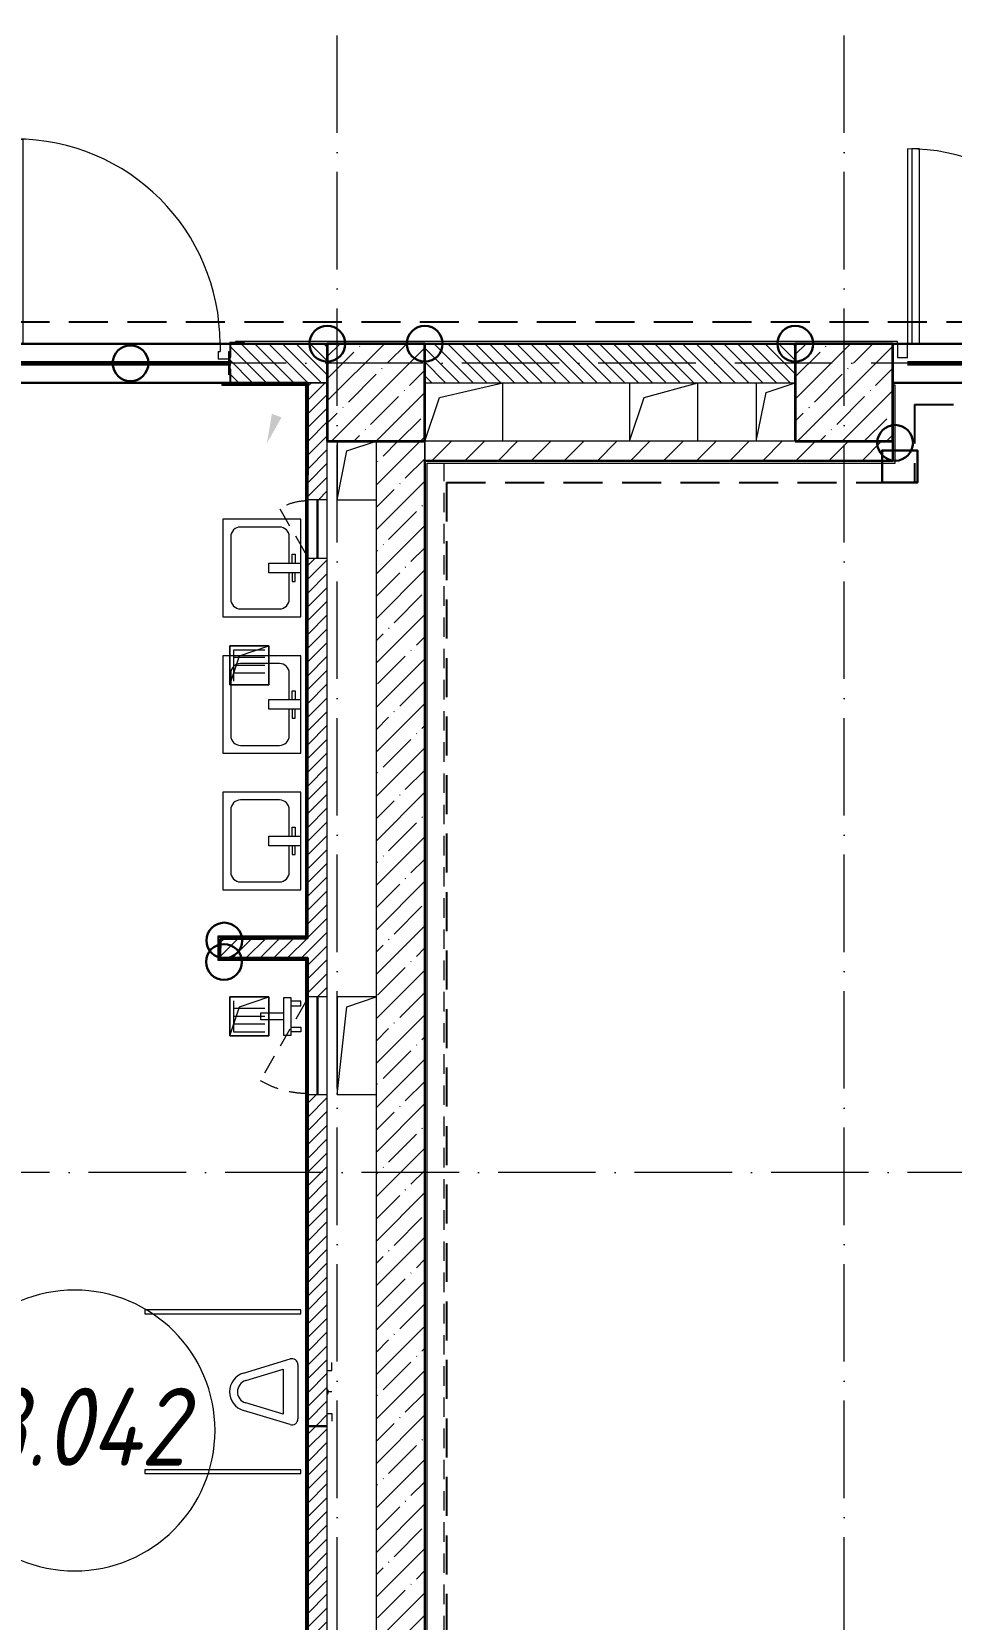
# Model space of a CAD drawing. Header units: millimetres. Extents: x -213536 to 1564669, y -45299 to 942238.
# Drawn here: x 445926 to 450642, y 426594 to 434735 of the extents above; entities that cross this region are included whole.
import ezdxf

# ---------------------------------------------------------------- set-up
doc = ezdxf.new("R2010")
doc.units = ezdxf.units.MM
for name, pattern in [('200_ШТРИХ_ш1п0_6_', [160, 100, -60]), ('50_200_ШТРИХ_1Т_ш5_п1_п1_', [700, 500, -100, 0, -100]), ('Штрих короткий', [300, 150, -150]), ('Штриховая _2 мм - 1 мм_', [300, 200, -100])]:
    doc.linetypes.add(name, pattern=pattern)
for name, color, linetype, lineweight in [('0-1', 7, 'Continuous', 5), ('0-2', 7, 'Continuous', 9), ('2) ПГП 4м', 4, 'Continuous', 30), ('2.2) ПГП двери 2.4 -', 134, 'Continuous', 60), ('3) ЖБ 4м', 3, 'Continuous', 30), ('4) Метл уголки', 6, 'Continuous', 30), ('5) Швы', 2, 'Continuous', 30), ('6) Мини окна 0.4 -', 10, 'Continuous', 30), ('Двери', 7, 'Continuous', 9), ('Каркас_Импост', 7, 'Continuous', 13), ('Линии', 7, 'Continuous', 9), ('Линии-1', 7, '200_ШТРИХ_ш1п0_6_', 9), ('Марки помещений', 7, 'Continuous', 9), ('Несущие колонны', 7, 'Continuous', 9), ('Несущие колонны-1', 7, 'Continuous', 35), ('Обобщенные модели', 7, 'Continuous', 9), ('Общие ребра', 7, 'Continuous', 9), ('Окна', 7, 'Continuous', 9), ('Оси-2', 7, '50_200_ШТРИХ_1Т_ш5_п1_п1_', 9), ('Открывание в плане-2', 7, '200_ШТРИХ_ш1п0_6_', 9), ('Открывание-1', 7, 'Continuous', 9), ('Панель', 7, 'Continuous', 13), ('Перемычка-1', 7, 'Штрих короткий', 9), ('Стены-1', 7, 'Continuous', 13), ('Текстовые примечания', 7, 'Continuous', 9), ('Штриховка разреза-1', 7, 'Continuous', 9), ('Элементы узлов', 7, 'Continuous', 9)]:
    doc.layers.add(name, color=color, linetype=linetype, lineweight=lineweight)
for name, color, linetype, lineweight, true_color in [('Сантехнические приборы-1', 7, 'Continuous', 9, 0xaaaaaa), ('СТ-1_1', 7, 'Штриховая _2 мм - 1 мм_', 90, 0x888888), ('Стены-2', 7, 'Continuous', 9, 0xaaaaaa)]:
    doc.layers.add(name, color=color, linetype=linetype, lineweight=lineweight, true_color=true_color)
doc.layers.get('0-2').off()
doc.styles.add('ISOCPEUR_I_2', font='isocpeui.ttf', dxfattribs={"width": 0.85, "height": 2.3})
pattern_1 = [(135, (0, 0), (-35.35534, -35.35534), [])]
pattern_2 = [(45, (0, 0), (-35.35534, 35.35534), [])]

# ---------------------------------------------------------------- blocks, each defined once
blk = doc.blocks.new('Ось 3 этаж')
at = {"layer": 'Оси-2'}
for p, q in [((447492.1, 423014.8), (447492.1, 477896.8)), ((450092.1, 423014.8), (450092.1, 477896.8)), ((522142.1, 433035.4), (428373.3, 433035.4)), ((535630.4, 428885.4), (428373.3, 428885.4))]:
    blk.add_line(p, q, dxfattribs=at)
blk = doc.blocks.new('BSC_Колонна _Прямоугольная - 500х500-V62-АИ2_03_План отделки стен 3-го этажа _Часть 2_')
at = {"layer": 'Несущие колонны'}
h = blk.add_hatch(dxfattribs=at)
h.set_pattern_fill('FP_70', color=256, style=0, pattern_type=2)
h.set_pattern_definition([(45, (-17000, -7650), (-114.0493, 114.0493), []), (45, (-16885.95, -7650), (-114.0493, 114.0493), [201.612, -40.322, 3.353, -36.97])])
h.paths.add_polyline_path([(-250, -250), (250, -250), (250, 250), (-250, 250)], flags=0)
at = {"layer": 'Несущие колонны-1'}
for p, q in [((250, 250), (-250, 250)), ((-250, 250), (-250, -250)), ((250, -250), (250, 250)), ((-250, -250), (250, -250))]:
    blk.add_line(p, q, dxfattribs=at)
blk = doc.blocks.new('Дверь_СКБ_1Ст_Внутренняя_ШЕР - СОШ_Д-12_Дв_1150x2100h_С_У учеников_ душевые-28656500-АИ2_03_План отделки стен 3-го этажа _Часть 2_')
at = {"layer": 'Каркас_Импост'}
for p, q in [((-512.5, 100), (-562.5, 100)), ((-562.5, 100), (-562.5, 20)), ((-512.5, 100), (-512.5, 60)), ((587.5, 100), (537.5, 100)), ((537.5, 100), (537.5, 60)), ((587.5, 100), (587.5, 20)), ((-502.5, 20), (-562.5, 20)), ((-512.5, 60), (-502.5, 60)), ((-502.5, 60), (-502.5, 20)), ((527.5, 60), (537.5, 60)), ((527.5, 60), (527.5, 20)), ((587.5, 20), (527.5, 20))]:
    blk.add_line(p, q, dxfattribs=at)
at = {"layer": 'Открывание-1'}
blk.add_arc((-512.5, 100), 1050, 360, 90, dxfattribs=at)
at = {"layer": 'Панель'}
for p, q in [((-512.5, 1150), (-472.5, 1150)), ((-512.5, 1150), (-512.5, 100)), ((-472.5, 100), (-472.5, 1150)), ((-512.5, 100), (-472.5, 100))]:
    blk.add_line(p, q, dxfattribs=at)
blk = doc.blocks.new('BSC_Колонна _Прямоугольная - 500х500-V149-АИ2_03_План отделки стен 3-го этажа _Часть 2_')
at = {"layer": 'Несущие колонны'}
h = blk.add_hatch(dxfattribs=at)
h.set_pattern_fill('FP_139', color=256, style=0, pattern_type=2)
h.set_pattern_definition([(45, (-19400, -7650), (-114.0493, 114.0493), []), (45, (-19285.95, -7650), (-114.0493, 114.0493), [201.612, -40.322, 3.353, -36.97])])
h.paths.add_polyline_path([(-250, -250), (250, -250), (250, 250), (-250, 250)], flags=0)
at = {"layer": 'Несущие колонны-1'}
for p, q in [((250, 250), (-250, 250)), ((-250, 250), (-250, -250)), ((250, -250), (250, 250)), ((-250, -250), (250, -250))]:
    blk.add_line(p, q, dxfattribs=at)
blk = doc.blocks.new('Проем_Дверь_Прямоугольный - 1700х2400h_дверные проемы-28712438-АИ2_03_План отделки стен 3-го этажа _Часть 2_')
at = {"layer": 'Перемычка-1'}
for p, q in [((850, 100), (-850, 100)), ((850, -100), (-850, -100))]:
    blk.add_line(p, q, dxfattribs=at)
blk = doc.blocks.new('SND_2D_Писуар с инсталляцией - По умолчанию-V188-АИ2_03_План отделки стен 3-го этажа _Часть 2_')
at = {"layer": 'Сантехнические приборы-1'}
for p, q in [((-109.4, 125), (-149.4, 125)), ((-109.4, 101), (-109.4, 125)), ((0.6, 125), (0.6, 101)), ((110.6, 125), (150.6, 125)), ((110.6, 101), (110.6, 125)), ((-139.4, -50), (139.6, -50)), ((-95.8, -328.7), (-168.3, -88.8)), ((-115.6, -125), (115.6, -125)), ((-57.5, -317.2), (-115.6, -125)), ((115.6, -125), (57.4, -317.4)), ((168.3, -88.7), (95.7, -328.9))]:
    blk.add_line(p, q, dxfattribs=at)
for centre, radius, start, end in [((0.6, 87.5), 18.9, 90.00001, 128.86723), ((0.6, 87.5), 18.9, 51.13276, 90.00001), ((-139.6, -80), 30, 89.57442, 197.00013), ((139.6, -80), 30, 343.1882, 90.00001), ((0, -300), 60, 196.64222, 343.18824), ((0, -300), 100, 196.6804, 343.18824)]:
    blk.add_arc(centre, radius, start, end, dxfattribs=at)
blk = doc.blocks.new('SND_2D_Раковина1 - 400х300-18442872-АИ2_03_План отделки стен 3-го этажа _Часть 2_')
at = {"layer": 'Сантехнические приборы-1'}
for p, q in [((-250, 220), (-250, -180)), ((250, 220), (-250, 220)), ((160, 180), (-160, 180)), ((250, -180), (250, 220)), ((-210, 130), (-210, -70)), ((210, -70), (210, 130)), ((-25, -180), (-25, -15)), ((-25, -15), (25, -15)), ((25, -15), (25, -180)), ((-160, -120), (-25, -120)), ((-70, -135), (-70, -150)), ((-25, -135), (-70, -135)), ((-70, -150), (-25, -150)), ((25, -120), (160, -120)), ((25, -135), (70, -135)), ((70, -150), (25, -150)), ((70, -135), (70, -150)), ((-250, -180), (250, -180))]:
    blk.add_line(p, q, dxfattribs=at)
for centre, start, end in [((-160, 130), 90, 180), ((160, 130), 360, 90), ((-160, -70), 180, 270), ((160, -70), 270, 360)]:
    blk.add_arc(centre, 50, start, end, dxfattribs=at)
blk = doc.blocks.new('Дверь_Витражная_СКБ_2Ст2 - ДВВ_ДАО_СОШ_Классы-V189-АИ2_03_План отделки стен 3-го этажа _Часть 2_')
at = {"layer": 'Двери'}
for p, q in [((-775, 1035), (-775, 35)), ((775, 585), (775, 35))]:
    blk.add_line(p, q, dxfattribs=at)
for centre, radius, start, end in [((-775, 35), 1000, 360, 90), ((775, 35), 550, 90, 180)]:
    blk.add_arc(centre, radius, start, end, dxfattribs=at)
at = {"layer": 'Элементы узлов'}
for p, q in [((-713, 1035), (-753, 1035)), ((-753, 1035), (-753, 35)), ((-713, 35), (-713, 1035)), ((775, 585), (735, 585)), ((735, 585), (735, 35)), ((775, 35), (775, 585)), ((-825, 35), (-825, -35)), ((-775, 35), (-825, 35)), ((-775, 35), (-825, 35)), ((-825, 35), (-825, -35)), ((-775, -35), (-775, 35)), ((-775, -35), (-775, 35)), ((-753, 35), (-713, 35)), ((735, 35), (775, 35)), ((775, -35), (775, 35)), ((775, 35), (825, 35)), ((775, 35), (775, -35)), ((825, 35), (775, 35)), ((825, 35), (825, -35)), ((825, -35), (825, 35)), ((-825, -35), (-775, -35)), ((-825, -35), (-775, -35)), ((825, -35), (775, -35)), ((775, -35), (825, -35))]:
    blk.add_line(p, q, dxfattribs=at)
blk = doc.blocks.new('154_Стойка_СКБ_Уголок - СМ-2180_200-28268025-АИ2_03_План отделки стен 3-го этажа _Часть 2_')
at = {"layer": 'Обобщенные модели'}
for p, q in [((125, 156), (125, 81)), ((200, 156), (125, 156)), ((131, 81), (131, 150)), ((131, 150), (200, 150)), ((200, 150), (200, 156)), ((125, 81), (131, 81)), ((131, 19), (125, 19)), ((125, 19), (125, -56)), ((131, -50), (131, 19)), ((125, -56), (200, -56)), ((200, -50), (131, -50)), ((200, -56), (200, -50))]:
    blk.add_line(p, q, dxfattribs=at)
blk = doc.blocks.new('Стойка_Влож_Полоса боковая - Полоса-28213942-АИ2_03_План отделки стен 3-го этажа _Часть 2_')
at = {"layer": 'Обобщенные модели'}
for p, q in [((-5, 60), (0, 60)), ((-5, -60), (-5, 60)), ((0, 31), (0, -31)), ((0, -60), (-5, -60))]:
    blk.add_line(p, q, dxfattribs=at)
blk = doc.blocks.new('154_Фахверк_СКБ_Швеллер - Тип_100_3960-28331862-АИ2_03_План отделки стен 3-го этажа _Часть 2_')
at = {"layer": 'Обобщенные модели'}
for p, q in [((175, 50), (125, 50)), ((125, 50), (125, -50)), ((128, 47), (175, 47)), ((128, -47), (128, 47)), ((175, 47), (175, 50)), ((125, -50), (175, -50)), ((175, -47), (128, -47)), ((175, -50), (175, -47))]:
    blk.add_line(p, q, dxfattribs=at)
blk = doc.blocks.new('AR_Отверстие Ниша - Лючок-32406138-АИ2_03_План отделки стен 3-го этажа _Часть 2_')
at = {"layer": 'Окна'}
for p, q in [((150, 50), (-150, 50)), ((-150, 50), (-150, -50)), ((150, -50), (150, 50)), ((-150, -50), (150, -50))]:
    blk.add_line(p, q, dxfattribs=at)
blk = doc.blocks.new('Л_Общий_Лючок - Лючок-29683982-АИ2_03_План отделки стен 3-го этажа _Часть 2_')
at = {"layer": 'Открывание в плане-2'}
blk.add_line((26.6, 11.9), (255.4, 144), dxfattribs=at)
blk.add_arc((6, 0), 288, 2.38238, 30, dxfattribs=at)
blk = doc.blocks.new('AR_Отверстие Ниша - Лючок-32406110-АИ2_03_План отделки стен 3-го этажа _Часть 2_')
at = {"layer": 'Окна'}
for p, q in [((250, 50), (-250, 50)), ((-250, 50), (-250, -50)), ((250, -50), (250, 50)), ((-250, -50), (250, -50))]:
    blk.add_line(p, q, dxfattribs=at)
blk = doc.blocks.new('Л_Общий_Лючок - Лючок-29741375-АИ2_03_План отделки стен 3-го этажа _Часть 2_')
at = {"layer": 'Окна'}
for p, q in [((524, 6), (-24, 6)), ((-24, 6), (-24, 0)), ((-24, 0), (0, 0)), ((500, 0), (524, 0)), ((524, 6), (524, 0))]:
    blk.add_line(p, q, dxfattribs=at)
at = {"layer": 'Открывание в плане-2'}
blk.add_line((473.4, 11.9), (71.4, 244), dxfattribs=at)
blk.add_arc((494, 0), 488, 150, 178.59401, dxfattribs=at)
blk = doc.blocks.new('AR_Отверстие прямоугольное _в плите_ - AR_Отверстие прямоугольное _в плите_-V209-АИ2_03_План отделки стен 3-го этажа _Часть 2_')
at = {"layer": 'Обобщенные модели'}
for p, q in [((100, 250), (-100, 250)), ((-100, 250), (-100, -250)), ((-50, 200), (100, 250)), ((-100, -250), (-50, 200)), ((-100, -250), (100, -250))]:
    blk.add_line(p, q, dxfattribs=at)
blk = doc.blocks.new('AR_Отверстие прямоугольное _в плите_ - AR_Отверстие прямоугольное _в плите_-30459207-АИ2_03_План отделки стен 3-го этажа _Часть 2_')
at = {"layer": 'Обобщенные модели'}
for p, q in [((100, 100), (-100, 100)), ((-100, 100), (-100, -100)), ((-50, 50), (100, 100)), ((100, -100), (100, 100)), ((-100, -100), (-50, 50)), ((-100, -100), (100, -100))]:
    blk.add_line(p, q, dxfattribs=at)
blk = doc.blocks.new('AR_Отверстие прямоугольное _в плите_ - AR_Отверстие прямоугольное _в плите_-30512088-АИ2_03_План отделки стен 3-го этажа _Часть 2_')
at = {"layer": 'Обобщенные модели'}
for p, q in [((-100, 150), (-100, -150)), ((-100, -150), (-50, 100)), ((-50, 100), (100, 150)), ((-100, -150), (100, -150))]:
    blk.add_line(p, q, dxfattribs=at)
blk = doc.blocks.new('AR_Отверстие прямоугольное _в плите_ - AR_Отверстие прямоугольное _в плите_-V244-АИ2_03_План отделки стен 3-го этажа _Часть 2_')
at = {"layer": 'Обобщенные модели'}
for p, q in [((-100, 150), (-100, -150)), ((-100, -150), (-50, 100)), ((-50, 100), (100, 150))]:
    blk.add_line(p, q, dxfattribs=at)
blk = doc.blocks.new('AR_Отверстие прямоугольное _в плите_ - AR_Отверстие прямоугольное _в плите_-V247-АИ2_03_План отделки стен 3-го этажа _Часть 2_')
at = {"layer": 'Обобщенные модели'}
for p, q in [((-125, 75), (200, 150)), ((200, -150), (200, 150)), ((-200, -150), (-125, 75))]:
    blk.add_line(p, q, dxfattribs=at)
blk = doc.blocks.new('AR_Отверстие прямоугольное _в плите_ - AR_Отверстие прямоугольное _в плите_-30552577-АИ2_03_План отделки стен 3-го этажа _Часть 2_')
at = {"layer": 'Обобщенные модели'}
for p, q in [((-175, 150), (-175, -150)), ((-100, 75), (175, 150)), ((175, -150), (175, 150)), ((-175, -150), (-100, 75))]:
    blk.add_line(p, q, dxfattribs=at)
blk = doc.blocks.new('АИ_2D_Кран настенный для ванны с душем - 2D_Кран настенный для ванны с душем-24839423-АИ2_03_План отделки стен 3-го этажа _Часть 2_')
at = {"layer": 'Сантехнические приборы-1'}
for p, q in [((-54.5, 0), (-79.1, 0)), ((-79.1, 0), (-79.1, -52.5)), ((-54.5, -52.5), (-54.5, 0)), ((54.5, -52.5), (54.5, 0)), ((54.5, 0), (79.1, 0)), ((79.1, 0), (79.1, -52.5)), ((-97.5, -87.5), (-97.5, -52.5)), ((-97.5, -52.5), (97.5, -52.5)), ((97.5, -52.5), (97.5, -87.5)), ((97.5, -87.5), (-97.5, -87.5)), ((-18.1, -205.8), (-18.1, -87.5)), ((18.1, -87.5), (18.1, -205.8)), ((18.1, -205.8), (-18.1, -205.8))]:
    blk.add_line(p, q, dxfattribs=at)
blk = doc.blocks.new('0125-Р-ОО-Ш2-АР-о_23_10_2024_rvt-1-АИ2_03_План отделки стен 3-го этажа _Часть 2_')
at = {"layer": 'Штриховка разреза-1'}
h = blk.add_hatch(dxfattribs=at)
h.set_pattern_fill('FP_1', color=256, style=0, pattern_type=2)
h.set_pattern_definition(pattern_1)
h.paths.add_polyline_path([(16750, 7700), (16750, 7900), (16256, 7900), (16256, 7831), (16250, 7831), (16250, 7769), (16256, 7769), (16256, 7700), (16445.6, 7700)], flags=0)
h.paths.add_polyline_path([(15094, 7700), (15094, 7769), (15100, 7769), (15100, 7831), (15094, 7831), (15094, 7900), (14356, 7900), (14356, 7831), (14350, 7831), (14350, 7769), (14356, 7769), (14356, 7700), (15025, 7700)], flags=0)
h.paths.add_polyline_path([(13250, 7700), (13344, 7700), (13344, 7769), (13350, 7769), (13350, 7831), (13344, 7831), (13344, 7900), (13250, 7900), (13250, 7794)], flags=0)
h = blk.add_hatch(dxfattribs=at)
h.set_pattern_fill('FP_1', color=256, style=0, pattern_type=2)
h.set_pattern_definition(pattern_1)
h.paths.add_polyline_path([(19150, 7700), (19150, 7900), (17250, 7900), (17250, 7700)], flags=0)
h = blk.add_hatch(dxfattribs=at)
h.set_pattern_fill('FP_92', color=256, style=0, pattern_type=2)
h.set_pattern_definition(pattern_2)
h.paths.add_polyline_path([(16650, 150), (16750, 150), (16750, 2300), (16747, 2300), (16747, 2347), (16653, 2347), (16653, 2300), (16650, 2300), (16650, 400)], flags=0)
h.paths.add_polyline_path([(16653, 2350), (16750, 2350), (16750, 4050), (16650, 4050), (16650, 2350)], flags=0)
h.paths.add_polyline_path([(16750, 4550), (16750, 6800), (16650, 6800), (16651, 4550), (16674, 4550)], flags=0)
h.paths.add_polyline_path([(16728.9, 7100), (16750, 7100), (16750, 7700), (16650, 7700), (16650, 7100)], flags=0)
h = blk.add_hatch(dxfattribs=at)
h.set_pattern_fill('FP_2', color=256, style=0, pattern_type=2)
h.set_pattern_definition([(45, (0, 0), (-114.0493, 114.0493), []), (45, (114.05, 0), (-114.0493, 114.0493), [201.612, -40.322, 3.353, -36.97])])
h.paths.add_polyline_path([(17250, 400), (17250, 7400), (17000, 7400), (17000, 400)], flags=0)
h = blk.add_hatch(dxfattribs=at)
h.set_pattern_fill('FP_3', color=256, style=0, pattern_type=2)
h.set_pattern_definition([(45, (0, 0), (-84.8528, 84.8528), [])])
h.paths.add_polyline_path([(19150, 7300), (19650, 7300), (19650, 7400), (17250, 7400), (17250, 7300)], flags=0)
h = blk.add_hatch(dxfattribs=at)
h.set_pattern_fill('FP_92', color=256, style=0, pattern_type=2)
h.set_pattern_definition(pattern_2)
h.paths.add_polyline_path([(16650, 4750), (16650, 4850), (16250, 4850), (16250, 4847), (16203, 4847), (16203, 4753), (16250, 4753), (16250, 4750), (16445.6, 4750)], flags=0)
at = {"layer": 'Линии'}
for p, q in [((16250, 6350), (16450, 6350)), ((16250, 6150), (16250, 6350)), ((16270, 6330), (16430, 6330)), ((16270, 6170), (16270, 6330)), ((16430, 6290), (16270, 6290)), ((16450, 6350), (16450, 6150)), ((16430, 6250), (16270, 6250)), ((16430, 6210), (16270, 6210)), ((16450, 6150), (16250, 6150)), ((16250, 4550), (16450, 4550)), ((16250, 4350), (16250, 4550)), ((16270, 4370), (16270, 4530)), ((16430, 4490), (16270, 4490)), ((16450, 4550), (16450, 4350)), ((16430, 4450), (16270, 4450)), ((16430, 4410), (16270, 4410)), ((16450, 4350), (16250, 4350)), ((16430, 4370), (16270, 4370))]:
    blk.add_line(p, q, dxfattribs=at)
at = {"layer": 'Линии-1'}
blk.add_line((17350, 156), (17350, 7288), dxfattribs=at)
at = {"layer": 'Стены-1'}
for p, q in [((16750, 7900), (16325, 7900)), ((19150, 7900), (17250, 7900)), ((16325, 7700), (16750, 7700)), ((16650, 7700), (16650, 7100)), ((16750, 7700), (16650, 7700)), ((17250, 7700), (19150, 7700)), ((16750, 7100), (16750, 7400)), ((17000, 7400), (17000, 400)), ((19150, 7400), (17250, 7400)), ((17250, 7400), (17250, 7300)), ((17250, 400), (17250, 7400)), ((19650, 7300), (19650, 7400)), ((17250, 7300), (19650, 7300)), ((16650, 6800), (16650, 4850)), ((16750, 4550), (16750, 6800)), ((16650, 4850), (16250, 4850)), ((16250, 4750), (16650, 4750)), ((16650, 4750), (16650, 4574)), ((16650, 4026), (16650, 2350)), ((16750, 2350), (16750, 4050)), ((16650, 2300), (16650, 150)), ((16750, 400), (16750, 2300))]:
    blk.add_line(p, q, dxfattribs=at)
at = {"layer": 'Стены-2'}
for p, q in [((16615, 2945), (15815, 2945)), ((15815, 2945), (15815, 2925)), ((16615, 2925), (16615, 2945)), ((15815, 2925), (16615, 2925)), ((16615, 2125), (15815, 2125)), ((15815, 2125), (15815, 2105)), ((16615, 2105), (16615, 2125)), ((15815, 2105), (16615, 2105))]:
    blk.add_line(p, q, dxfattribs=at)
at = {"layer": '0-2'}
for name, p in [('Дверь_СКБ_1Ст_Внутренняя_ШЕР - СОШ_Д-12_Дв_1150x2100h_С_У учеников_ душевые-28656500-АИ2_03_План отделки стен 3-го этажа _Часть 2_', (15662.5, 7800)), ('Дверь_Витражная_СКБ_2Ст2 - ДВВ_ДАО_СОШ_Классы-V189-АИ2_03_План отделки стен 3-го этажа _Часть 2_', (20500, 7865)), ('154_Стойка_СКБ_Уголок - СМ-2180_200-28268025-АИ2_03_План отделки стен 3-го этажа _Часть 2_', (16125, 7750)), ('BSC_Колонна _Прямоугольная - 500х500-V62-АИ2_03_План отделки стен 3-го этажа _Часть 2_', (17000, 7650)), ('BSC_Колонна _Прямоугольная - 500х500-V149-АИ2_03_План отделки стен 3-го этажа _Часть 2_', (19400, 7650)), ('Проем_Дверь_Прямоугольный - 1700х2400h_дверные проемы-28712438-АИ2_03_План отделки стен 3-го этажа _Часть 2_', (20500, 7800)), ('Стойка_Влож_Полоса боковая - Полоса-28213942-АИ2_03_План отделки стен 3-го этажа _Часть 2_', (16250, 7800)), ('AR_Отверстие прямоугольное _в плите_ - AR_Отверстие прямоугольное _в плите_-V247-АИ2_03_План отделки стен 3-го этажа _Часть 2_', (17450, 7550)), ('AR_Отверстие прямоугольное _в плите_ - AR_Отверстие прямоугольное _в плите_-30552577-АИ2_03_План отделки стен 3-го этажа _Часть 2_', (18475, 7550)), ('AR_Отверстие прямоугольное _в плите_ - AR_Отверстие прямоугольное _в плите_-V244-АИ2_03_План отделки стен 3-го этажа _Часть 2_', (19050, 7550)), ('AR_Отверстие прямоугольное _в плите_ - AR_Отверстие прямоугольное _в плите_-30512088-АИ2_03_План отделки стен 3-го этажа _Часть 2_', (16900, 7250)), ('AR_Отверстие прямоугольное _в плите_ - AR_Отверстие прямоугольное _в плите_-30459207-АИ2_03_План отделки стен 3-го этажа _Часть 2_', (16350, 6250)), ('154_Фахверк_СКБ_Швеллер - Тип_100_3960-28331862-АИ2_03_План отделки стен 3-го этажа _Часть 2_', (16075, 4800)), ('AR_Отверстие прямоугольное _в плите_ - AR_Отверстие прямоугольное _в плите_-30459207-АИ2_03_План отделки стен 3-го этажа _Часть 2_', (16350, 4450)), ('AR_Отверстие прямоугольное _в плите_ - AR_Отверстие прямоугольное _в плите_-V209-АИ2_03_План отделки стен 3-го этажа _Часть 2_', (16900, 4300))]:
    blk.add_blockref(name, p, dxfattribs=at)
for name, p, rotation in [('Л_Общий_Лючок - Лючок-29683982-АИ2_03_План отделки стен 3-го этажа _Часть 2_', (16650, 6800), 89.99999999999967), ('AR_Отверстие Ниша - Лючок-32406138-АИ2_03_План отделки стен 3-го этажа _Часть 2_', (16700, 6950), 269.9999999999997), ('SND_2D_Раковина1 - 400х300-18442872-АИ2_03_План отделки стен 3-го этажа _Часть 2_', (16435, 6750), 89.99999999999967), ('SND_2D_Раковина1 - 400х300-18442872-АИ2_03_План отделки стен 3-го этажа _Часть 2_', (16435, 6050), 89.99999999999967), ('SND_2D_Раковина1 - 400х300-18442872-АИ2_03_План отделки стен 3-го этажа _Часть 2_', (16435, 5350), 89.99999999999967), ('Л_Общий_Лючок - Лючок-29741375-АИ2_03_План отделки стен 3-го этажа _Часть 2_', (16650, 4050), 89.99999999999967), ('АИ_2D_Кран настенный для ванны с душем - 2D_Кран настенный для ванны с душем-24839423-АИ2_03_План отделки стен 3-го этажа _Часть 2_', (16615, 4450), 269.9999999999978), ('AR_Отверстие Ниша - Лючок-32406110-АИ2_03_План отделки стен 3-го этажа _Часть 2_', (16700, 4300), 269.9999999999997), ('SND_2D_Писуар с инсталляцией - По умолчанию-V188-АИ2_03_План отделки стен 3-го этажа _Часть 2_', (16649, 2525), 270.0000000000006), ('154_Фахверк_СКБ_Швеллер - Тип_100_3960-28331862-АИ2_03_План отделки стен 3-го этажа _Часть 2_', (16700, 2475), 269.9999999999997)]:
    blk.add_blockref(name, p, dxfattribs=dict(at, rotation=rotation))
blk = doc.blocks.new('AI_Марка_Помещение_х1__Общий_E___ISO-2_1K_ - Номер-16210215-АИ2_03_План отделки стен 3-го этажа _Часть 2_')
at = {"layer": 'Марки помещений'}
for start, end in [(360, 180), (180, 360)]:
    blk.add_arc((0.039, 0.312), 2.4, start, end, dxfattribs=at)
blk = doc.blocks.new('3этНиз')
at = {"layer": 'Текстовые примечания'}
blk.add_hatch(color=256, dxfattribs=at).paths.add_polyline_path([(447132.8, 432625.3), (447207.7, 432757.9), (447157.8, 432775.5)], flags=0)
at = {"layer": 'Общие ребра'}
for p, q in [((447337.2, 432928.4), (446902.1, 432928.4)), ((447330.2, 432928.4), (447330.2, 432923.4)), ((447337.2, 432935.4), (447337.2, 430085.4)), ((446885.2, 430092.4), (447330.2, 430092.4)), ((446885.2, 429978.4), (446885.2, 430092.4)), ((447330.2, 430085.4), (447330.2, 430097.4)), ((446885.2, 429978.4), (447335.2, 429978.4)), ((447335.2, 425392.4), (447335.2, 429978.4))]:
    blk.add_line(p, q, dxfattribs=at)
at = {"layer": 'СТ-1_1', "lineweight": 25}
for p, q in [((443117.1, 433247.4), (454554.1, 433247.4)), ((450454.1, 432823.4), (452030.1, 432823.4)), ((450454.1, 432823.4), (450454.1, 432423.4)), ((448054.1, 432423.4), (450454.1, 432423.4)), ((448054.1, 432423.4), (448054.1, 425497.4))]:
    blk.add_line(p, q, dxfattribs=at)
at = {"layer": 'Стены-1'}
for p, q in [((450366.1, 433147.4), (446972.1, 433147.4)), ((446972.1, 433147.4), (446972.1, 433141.4)), ((450366.1, 433135.4), (450366.1, 433147.4)), ((447017.1, 433135.4), (447442.1, 433135.4)), ((447942.1, 433135.4), (449842.1, 433135.4)), ((450342.1, 433135.4), (450366.1, 433135.4)), ((446942.1, 432935.4), (446902.1, 432935.4)), ((446902.1, 432935.4), (446902.1, 432923.4)), ((446902.1, 432923.4), (447330.2, 432923.4)), ((447342.2, 432935.4), (447017.1, 432935.4)), ((447330.2, 432923.4), (447330.2, 430097.4)), ((447342.2, 432335.4), (447342.2, 432935.4)), ((450354.1, 432923.4), (450342.1, 432923.4)), ((450354.1, 432523.4), (450354.1, 432923.4)), ((450342.1, 432635.4), (450342.1, 432535.4)), ((450342.1, 432535.4), (447942.1, 432535.4)), ((447942.1, 432535.4), (447942.1, 425635.4)), ((447954.1, 432523.4), (450354.1, 432523.4)), ((447954.1, 425397.4), (447954.1, 432523.4)), ((447342.2, 430085.4), (447342.2, 432035.4)), ((447330.2, 430097.4), (446880.2, 430097.4)), ((446880.2, 430097.4), (446880.2, 429973.4)), ((446942.1, 430085.4), (447342.2, 430085.4)), ((446880.2, 429973.4), (447330.2, 429973.4)), ((447342.2, 429985.4), (446942.1, 429985.4)), ((447330.2, 429973.4), (447330.2, 425397.4)), ((447342.2, 429785.4), (447342.2, 429985.4)), ((447342.2, 427585.4), (447342.2, 429285.4)), ((447342.2, 425397.4), (447342.2, 427535.4))]:
    blk.add_line(p, q, dxfattribs=at)
at = {"layer": '0-1'}
blk.add_blockref('0125-Р-ОО-Ш2-АР-о_23_10_2024_rvt-1-АИ2_03_План отделки стен 3-го этажа _Часть 2_', (430692.1, 425235.4), dxfattribs=at)
at = {"layer": 'Марки помещений', "color": 3, "xscale": 300, "yscale": 300, "zscale": 99.99999999999993}
blk.add_blockref('AI_Марка_Помещение_х1__Общий_E___ISO-2_1K_ - Номер-16210215-АИ2_03_План отделки стен 3-го этажа _Часть 2_', (446134.7, 427468), dxfattribs=at)
at = {"layer": 'Марки помещений', "color": 114, "true_color": 0x139b48, "insert": (445655.6, 427781), "char_height": 400, "width": 817.721, "attachment_point": 1, "style": 'ISOCPEUR_I_2'}
blk.add_mtext('3.042', dxfattribs=at)

msp = doc.modelspace()

# ---------------------------------------------------------------- linework, layer by layer
at = {"layer": '2) ПГП 4м'}
for points in [[(443942.1, 433135.4), (447442.1, 433135.4)], [(447942.1, 433135.4), (449842.1, 433135.4)], [(450342.1, 433135.4), (452842.1, 433135.4)], [(445692.1, 430235.4), (445692.2, 432935.4), (447342.2, 432935.4), (447337.2, 430085.4), (446895.1, 430082.4), (446892.1, 429985.4), (447342.1, 429985.4), (447342.1, 425385.4)], [(450342.1, 432935.4), (452142.1, 432935.4), (452142.1, 432335.4), (456242.1, 432335.4), (456229.6, 432935.4), (458842.1, 432935.4)], [(447942.1, 432535.4), (450342.1, 432535.4), (450342.1, 432635.4)]]:
    msp.add_lwpolyline(points, dxfattribs=at)
at = {"layer": '2.2) ПГП двери 2.4 -'}
for points in [[(445797.1, 433035.4), (446948.1, 433035.4)], [(450417.1, 433035.4), (452017.1, 433035.4)]]:
    msp.add_lwpolyline(points, dxfattribs=at)
at = {"layer": '3) ЖБ 4м'}
for points in [[(447942.1, 433135.4), (447442.1, 433135.4)], [(450342.1, 433135.4), (449842.1, 433135.4)], [(450342.1, 432635.4), (450342.1, 432935.4)], [(447942.1, 425385.4), (447942.1, 432535.4)]]:
    msp.add_lwpolyline(points, dxfattribs=at)
at = {"layer": '4) Метл уголки'}
msp.add_lwpolyline([(450287.7, 432423.4), (450469, 432423.4), (450469, 432588.2), (450287.7, 432588.2)], close=True, dxfattribs=at)
at = {"layer": '5) Швы'}
for centre in [(447442.1, 433135.4), (447942.1, 433135.4), (449842.1, 433135.4), (446432.9, 433035.4), (450354.4, 432627.1), (446914, 430074.7), (446912.2, 429965.1)]:
    msp.add_circle(centre, 91.6, dxfattribs=at)
at = {"layer": '6) Мини окна 0.4 -'}
for points in [[(446010.8, 433035.4), (446854.9, 433035.4)], [(447392.1, 432035.4), (447392.1, 432335.4)], [(447392.1, 429285.4), (447392.1, 429785.4)]]:
    msp.add_lwpolyline(points, dxfattribs=at)

# ---------------------------------------------------------------- block references
at = {"color": 5, "lineweight": 30}
msp.add_blockref('Ось 3 этаж', (0, 0), dxfattribs=at)
at = {"layer": '3) ЖБ 4м'}
msp.add_blockref('3этНиз', (0, 0), dxfattribs=at)

# ---------------------------------------------------------------- texts
at = {"layer": 'Марки помещений', "color": 114, "true_color": 0x139b48, "insert": (445656.4, 427780.9), "char_height": 400, "width": 817.721, "attachment_point": 1, "style": 'ISOCPEUR_I_2'}
msp.add_mtext('3.042', dxfattribs=at)

doc.saveas('drawing.dxf')
